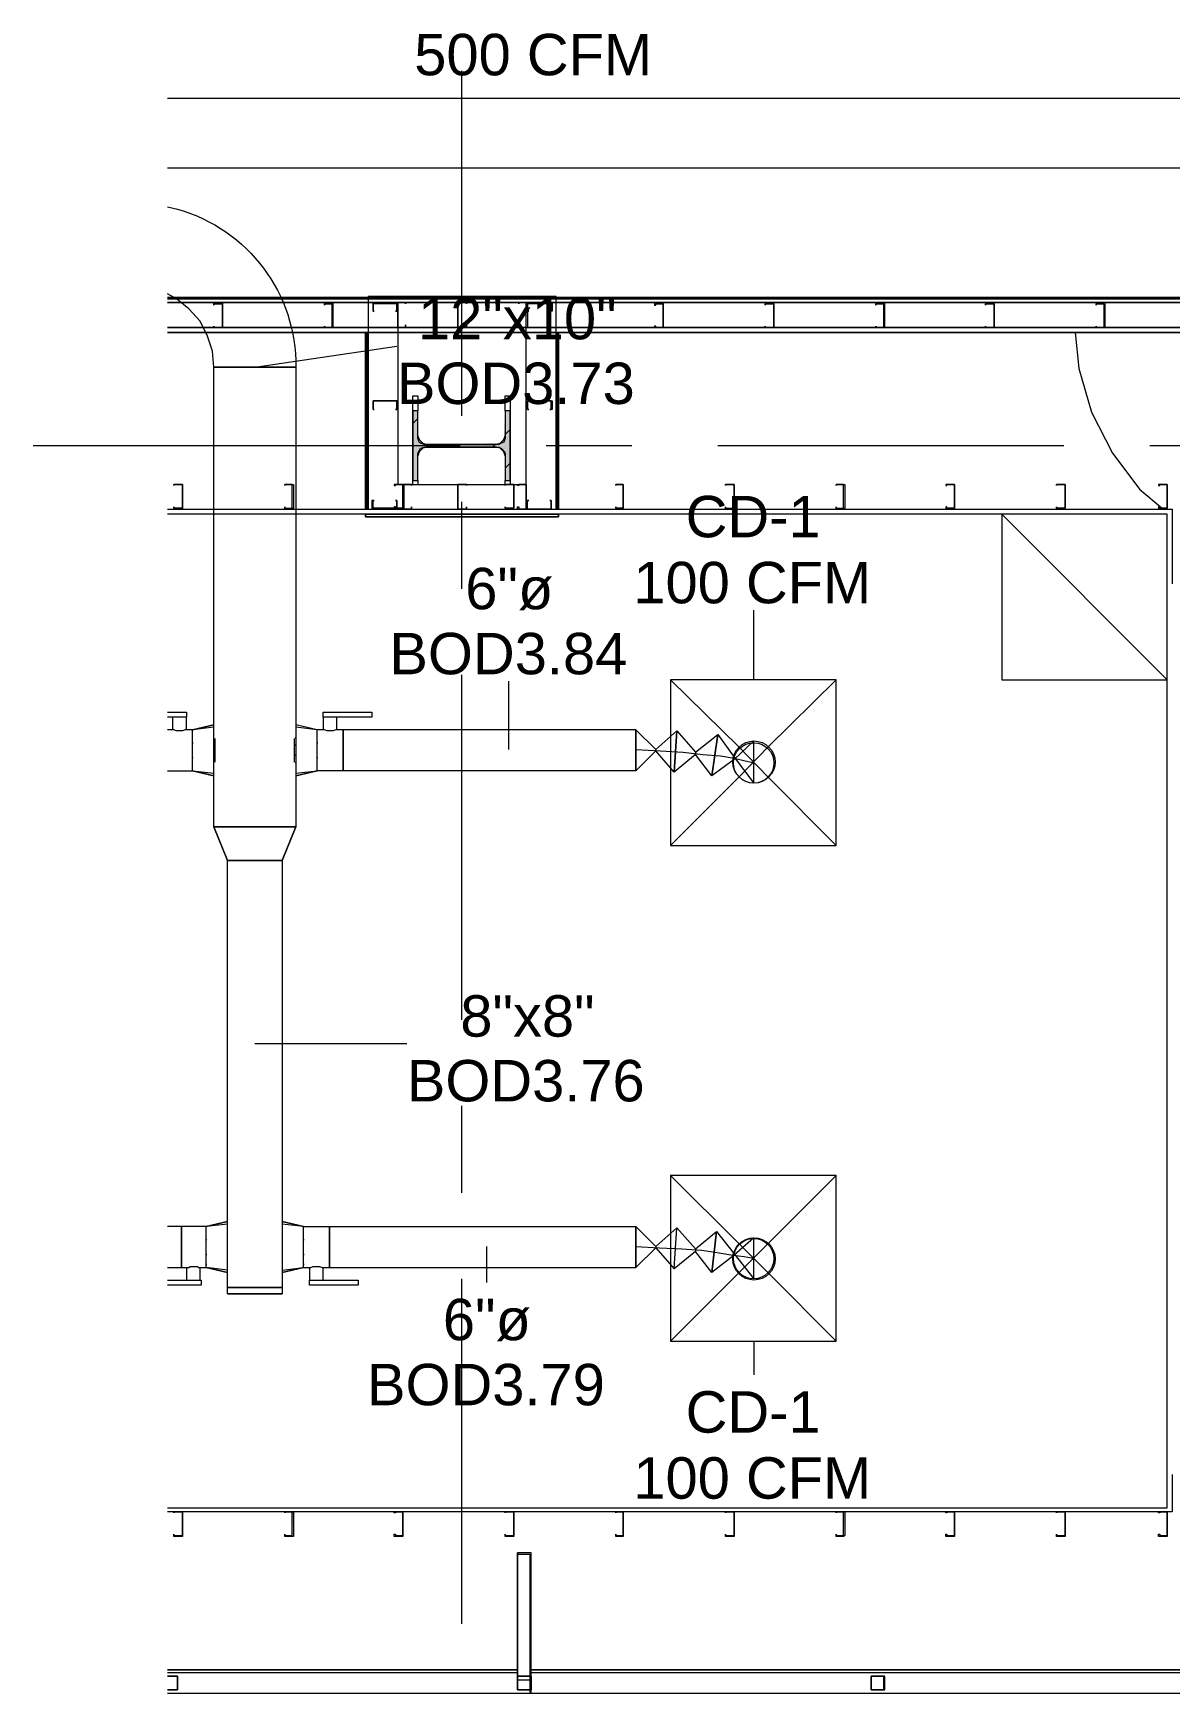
# Model space of a CAD drawing. Header units: metres. Extents: x 39 to 278, y -7 to 151.
# Drawn here: x 44.69 to 48.88, y 29.92 to 36.03 of the extents above; entities that cross this region are included whole.
import ezdxf

# ---------------------------------------------------------------- set-up
doc = ezdxf.new("R2010")
doc.units = ezdxf.units.M
doc.layers.add('HVAC - Ductos', color=5, linetype='Continuous', lineweight=50)
doc.layers.add('PDF_Geometry', color=7, linetype='Continuous', true_color=0xaaaaaa)
doc.layers.add('PDF_Solid Fills', color=7, linetype='Continuous', true_color=0xffffff)
doc.layers.add('PDF_Text', color=7, linetype='Continuous')
doc.styles.add('PDF Helvetica', font='')
doc.styles.get('PDF Helvetica').set_extended_font_data('Helvetica')

msp = doc.modelspace()

# ---------------------------------------------------------------- hatches: boundary and pattern name
at = {"layer": 'PDF_Solid Fills', "lineweight": 0, "transparency": 33554559}
msp.add_hatch(color=256, dxfattribs=at).paths.add_polyline_path([(46.43, 34.6446), (46.4254, 34.5346), (46.407, 34.5254), (46.132, 34.5208), (46.132, 34.5254), (46.1183, 34.53), (46.1137, 34.53), (46.1137, 34.5437), (46.1091, 34.5437), (46.1091, 34.6446), (46.0908, 34.6446), (46.0908, 34.3879), (46.1091, 34.3879), (46.1091, 34.4933), (46.1183, 34.5116), (46.4162, 34.5116), (46.43, 34.4979), (46.43, 34.3879), (46.4483, 34.3879), (46.4483, 34.6446)])
h = msp.add_hatch(color=256, dxfattribs=at)
h.paths.add_polyline_path([(45.6462, 30.5928), (45.6462, 30.5058), (45.6507, 30.592), (45.6507, 30.5928)])
h.paths.add_polyline_path([(45.6187, 30.5058), (45.6462, 30.5012), (45.6462, 30.5058)])
h = msp.add_hatch(color=256, dxfattribs=at)
h.paths.add_polyline_path([(45.6462, 30.5928), (45.6462, 30.5058), (45.6507, 30.592), (45.6507, 30.5928)])
h.paths.add_polyline_path([(45.6187, 30.5058), (45.6462, 30.5012), (45.6462, 30.5058)])
h = msp.add_hatch(color=256, dxfattribs=at)
h.paths.add_polyline_path([(47.6766, 30.5928), (47.6766, 30.5058), (47.6812, 30.5928)])
h.paths.add_polyline_path([(47.6492, 30.5058), (47.6766, 30.5012), (47.6766, 30.5058)])
h = msp.add_hatch(color=256, dxfattribs=at)
h.paths.add_polyline_path([(47.6766, 30.5928), (47.6766, 30.5058), (47.6812, 30.5928)])
h.paths.add_polyline_path([(47.6492, 30.5058), (47.6766, 30.5012), (47.6766, 30.5058)])

# ---------------------------------------------------------------- linework, layer by layer
at = {"layer": 'HVAC - Ductos', "lineweight": 0}
for points in [[(45.1878, 35.795), (51.7145, 35.795), (51.7145, 35.5383), (45.1878, 35.5383)], [(45.5087, 34.805), (46.0312, 34.8829)], [(45.66, 33.3474), (45.66, 33.352), (45.66, 33.1137), (45.3574, 33.1137), (45.3574, 33.352), (45.3574, 33.3612), (45.3574, 33.3841), (45.3574, 33.4071), (45.3574, 33.43), (45.3574, 33.4391), (45.3574, 34.805), (45.66, 34.805), (45.66, 33.4391), (45.66, 33.4437)], [(48.8683, 33.6546), (48.2587, 34.2642)], [(47.3466, 33.6546), (47.3466, 33.9112)], [(46.4437, 33.3979), (46.4437, 33.65)], [(47.2916, 33.4071), (47.0395, 33.6546)], [(47.397, 33.4071), (47.6492, 33.6546)], [(45.1878, 33.5354), (45.2566, 33.5354), (45.2566, 33.517), (45.1878, 33.517)], [(45.1878, 33.32), (45.2795, 33.32), (45.2795, 33.3246), (45.2795, 33.3291), (45.2795, 33.3428), (45.2795, 33.3566), (45.2795, 33.375), (45.2795, 33.3979), (45.2795, 33.4162), (45.2795, 33.4346), (45.2795, 33.4483), (45.2795, 33.462), (45.2795, 33.4666), (45.2795, 33.4712), (45.2566, 33.4712), (45.2566, 33.517), (45.252, 33.517), (45.2428, 33.517), (45.2382, 33.517), (45.2337, 33.517), (45.2245, 33.517), (45.2199, 33.517), (45.2153, 33.517), (45.2108, 33.517), (45.2062, 33.517), (45.2062, 33.4712), (45.1878, 33.4712)], [(46.9846, 33.3933), (46.9846, 33.3979), (46.9112, 33.4712), (46.9112, 33.32), (45.8341, 33.32), (45.8341, 33.3291), (45.8341, 33.3428), (45.8341, 33.3566), (45.8341, 33.375), (45.8341, 33.3979), (45.8341, 33.4162), (45.8341, 33.4346), (45.8341, 33.4483), (45.8341, 33.462), (45.8341, 33.4712), (45.8112, 33.4712), (45.8112, 33.517), (45.8066, 33.517), (45.7974, 33.517), (45.7928, 33.517), (45.7882, 33.517), (45.7791, 33.517), (45.7745, 33.517), (45.7699, 33.517), (45.7653, 33.517), (45.7608, 33.517), (45.7608, 33.4712), (45.7378, 33.4712), (45.66, 33.4804)], [(45.2566, 33.4712), (45.252, 33.4712), (45.2428, 33.4666), (45.2382, 33.4666), (45.2291, 33.4666), (45.2199, 33.4666), (45.2108, 33.4712), (45.2062, 33.4712)], [(45.3574, 33.4896), (45.2795, 33.4712), (45.3574, 33.4896)], [(45.3574, 33.4804), (45.2795, 33.4712)], [(46.9846, 33.3979), (47.0624, 33.4666), (47.0533, 33.3154), (46.9846, 33.3933), (46.9112, 33.32), (46.9112, 33.4712), (45.8341, 33.4712), (45.8341, 33.462), (45.8341, 33.4483), (45.8341, 33.4346), (45.8341, 33.4162), (45.8341, 33.3979), (45.8341, 33.375), (45.8341, 33.3566), (45.8341, 33.3428), (45.8341, 33.3291), (45.8341, 33.32), (45.7378, 33.32), (45.7378, 33.3246), (45.7378, 33.3291), (45.7378, 33.3428), (45.7378, 33.3566), (45.7378, 33.375), (45.7378, 33.3979), (45.7378, 33.4162), (45.7378, 33.4346), (45.7378, 33.4483), (45.7378, 33.462), (45.7378, 33.4666), (45.7378, 33.4712), (45.66, 33.4896)], [(45.7378, 33.4712), (45.66, 33.4896), (45.66, 33.4804), (45.66, 33.4666), (45.66, 33.4483), (45.66, 33.43), (45.66, 33.4071), (45.66, 33.3841), (45.66, 33.3612), (45.66, 33.3428), (45.66, 33.3246), (45.66, 33.3108), (45.66, 33.3017)], [(45.66, 33.4896), (45.66, 33.4896)], [(45.66, 33.4896), (45.66, 33.4896)], [(45.66, 33.4896), (45.66, 33.4896)], [(45.8112, 33.4712), (45.8066, 33.4712), (45.7974, 33.4666), (45.7928, 33.4666), (45.7837, 33.4666), (45.7745, 33.4666), (45.7653, 33.4712), (45.7608, 33.4712)], [(46.9112, 33.4712), (46.9112, 33.4712)], [(47.1312, 33.3887), (47.2137, 33.4529), (47.1908, 33.3017), (47.1312, 33.3796), (47.0533, 33.3154), (47.0624, 33.4666), (47.1312, 33.3887), (47.1312, 33.3796)], [(47.2733, 33.3704), (47.3466, 33.2741), (47.3466, 33.43), (47.2733, 33.3612), (47.1908, 33.3017), (47.2137, 33.4529), (47.2733, 33.3704), (47.2733, 33.3612)], [(45.3574, 33.4162), (45.3574, 33.4116)], [(45.362, 33.4391), (45.362, 33.43), (45.362, 33.4071), (45.362, 33.3841), (45.362, 33.3612), (45.362, 33.352)], [(45.6554, 33.352), (45.6554, 33.3612), (45.6554, 33.3841), (45.6554, 33.4071), (45.6554, 33.43), (45.6554, 33.4391)], [(45.66, 33.4116), (45.66, 33.4162)], [(46.9112, 33.3979), (47.0029, 33.3933), (47.0854, 33.3887), (47.1587, 33.3796), (47.2229, 33.375), (47.2733, 33.3658), (47.3145, 33.3566), (47.3374, 33.352), (47.3466, 33.352)], [(47.397, 33.2971), (47.2916, 33.4071)], [(47.2916, 33.2971), (47.397, 33.4071)], [(45.3574, 33.3796), (45.3574, 33.375)], [(45.66, 33.375), (45.66, 33.3796)], [(45.2795, 33.3246), (45.2795, 33.3246)], [(45.2795, 33.3246), (45.2795, 33.3246)], [(45.2795, 33.32), (45.3574, 33.3108)], [(45.66, 33.3017), (45.7378, 33.32), (45.66, 33.3017)], [(45.66, 33.3108), (45.7378, 33.32)], [(45.66, 33.3017), (45.66, 33.3017)], [(45.66, 33.3017), (45.66, 33.3017)], [(45.7378, 33.3246), (45.7378, 33.3246)], [(45.7378, 33.3246), (45.7378, 33.3246)], [(47.0395, 33.045), (47.2916, 33.2971)], [(47.6492, 33.045), (47.397, 33.2971)], [(45.6095, 32.99), (45.66, 33.1137), (45.6095, 32.99)], [(45.6095, 32.99), (45.4078, 32.99)], [(45.5087, 32.3162), (46.0678, 32.3162)], [(47.2916, 31.5783), (47.0395, 31.8304)], [(47.397, 31.5783), (47.6492, 31.8304)], [(45.1878, 31.4912), (45.2382, 31.4912), (45.2382, 31.5004), (45.2382, 31.5141), (45.2382, 31.5279), (45.2382, 31.5462), (45.2382, 31.5691), (45.2382, 31.5874), (45.2382, 31.6058), (45.2382, 31.6195), (45.2382, 31.6333), (45.2382, 31.6425), (45.1878, 31.6425)], [(45.4078, 31.4821), (45.33, 31.4912), (45.4078, 31.4729), (45.33, 31.4912), (45.33, 31.4958), (45.33, 31.5004), (45.33, 31.5141), (45.33, 31.5279), (45.33, 31.5462), (45.33, 31.5691), (45.33, 31.5874), (45.33, 31.6058), (45.33, 31.6195), (45.33, 31.6333), (45.33, 31.6379), (45.33, 31.6425), (45.2382, 31.6425), (45.2382, 31.6333), (45.2382, 31.6195), (45.2382, 31.6058), (45.2382, 31.5874), (45.2382, 31.5691), (45.2382, 31.5462), (45.2382, 31.5279), (45.2382, 31.5141), (45.2382, 31.5004), (45.2382, 31.4912), (45.2566, 31.4912), (45.2566, 31.4454), (45.2612, 31.4454), (45.2658, 31.4454), (45.2704, 31.4454), (45.275, 31.4454), (45.2841, 31.4454), (45.2887, 31.4454), (45.2978, 31.4454), (45.3024, 31.4454), (45.307, 31.4454), (45.307, 31.4912), (45.33, 31.4912)], [(45.4078, 31.6608), (45.33, 31.6425), (45.4078, 31.6608)], [(45.4078, 31.6517), (45.33, 31.6425)], [(45.6095, 31.6608), (45.6874, 31.6425), (45.6095, 31.6608), (45.6095, 31.6562), (45.6095, 31.6517), (45.6095, 31.6425)], [(45.6095, 31.6608), (45.6095, 31.6608)], [(45.6874, 31.6425), (45.6095, 31.6517)], [(45.6095, 31.6471), (45.6095, 31.6471)], [(45.6095, 31.4821), (45.6874, 31.4912), (45.6874, 31.4958), (45.6874, 31.5004), (45.6874, 31.5141), (45.6874, 31.5279), (45.6874, 31.5462), (45.6874, 31.5691), (45.6874, 31.5874), (45.6874, 31.6058), (45.6874, 31.6195), (45.6874, 31.6333), (45.6874, 31.6379), (45.6874, 31.6425), (45.7837, 31.6425), (45.7837, 31.6333), (45.7837, 31.6195), (45.7837, 31.6058), (45.7837, 31.5874), (45.7837, 31.5691), (45.7837, 31.5462), (45.7837, 31.5279), (45.7837, 31.5141), (45.7837, 31.5004), (45.7837, 31.4912), (46.9112, 31.4912), (46.9112, 31.6425), (46.9846, 31.5691), (46.9846, 31.5645)], [(45.6095, 31.6379), (45.6095, 31.6195), (45.6095, 31.6149), (45.6095, 31.6104), (45.6095, 31.6012), (45.6095, 31.5874), (45.6095, 31.5829), (45.6095, 31.5783), (45.6095, 31.5554), (45.6095, 31.5508), (45.6095, 31.5462), (45.6095, 31.5325), (45.6095, 31.5233), (45.6095, 31.5187)], [(45.6874, 31.4912), (45.7104, 31.4912), (45.7104, 31.4454), (45.715, 31.4454), (45.7195, 31.4454), (45.7241, 31.4454), (45.7287, 31.4454), (45.7332, 31.4454), (45.7424, 31.4454), (45.747, 31.4454), (45.7516, 31.4454), (45.7562, 31.4454), (45.7608, 31.4454), (45.7608, 31.4912), (45.7837, 31.4912), (45.7837, 31.5004), (45.7837, 31.5141), (45.7837, 31.5279), (45.7837, 31.5462), (45.7837, 31.5691), (45.7837, 31.5874), (45.7837, 31.6058), (45.7837, 31.6195), (45.7837, 31.6333), (45.7837, 31.6425), (46.9112, 31.6425), (46.9112, 31.4912), (46.9846, 31.5645), (47.0533, 31.4866), (47.0624, 31.6379), (46.9846, 31.5691)], [(46.9112, 31.6425), (46.9112, 31.6425)], [(47.1312, 31.5599), (47.2091, 31.6241), (47.1908, 31.4729), (47.1312, 31.5508), (47.0533, 31.4866), (47.0624, 31.6379), (47.1312, 31.5599), (47.1312, 31.5508)], [(47.2733, 31.5416), (47.3466, 31.4499), (47.3466, 31.6012), (47.2733, 31.537), (47.1908, 31.4729), (47.2091, 31.6241), (47.2733, 31.5416), (47.2733, 31.537)], [(46.3612, 31.5691), (46.3612, 31.4362)], [(46.9112, 31.5691), (46.9983, 31.5645), (47.0808, 31.5599), (47.1541, 31.5554), (47.2183, 31.5462), (47.2687, 31.537), (47.31, 31.5325), (47.3374, 31.5279), (47.3466, 31.5233)], [(47.397, 31.4729), (47.2916, 31.5783)], [(47.2916, 31.4729), (47.397, 31.5783)], [(45.2566, 31.4912), (45.2612, 31.4912), (45.2658, 31.4912), (45.2704, 31.4958), (45.2795, 31.4958), (45.2887, 31.4958), (45.2978, 31.4958), (45.3024, 31.4912), (45.307, 31.4912)], [(45.33, 31.4958), (45.33, 31.4958)], [(45.33, 31.4958), (45.33, 31.4958)], [(45.6095, 31.5141), (45.6095, 31.4958)], [(45.6874, 31.4958), (45.6874, 31.4958)], [(45.6874, 31.4958), (45.6874, 31.4958)], [(45.7104, 31.4912), (45.715, 31.4912), (45.7241, 31.4958), (45.7332, 31.4958), (45.7378, 31.4958), (45.747, 31.4958), (45.7562, 31.4912), (45.7608, 31.4912)], [(45.1878, 31.4454), (45.3116, 31.4454), (45.3116, 31.427), (45.1878, 31.427)], [(45.6095, 31.4912), (45.6095, 31.4821), (45.6095, 31.4775), (45.6095, 31.4729)], [(45.6095, 31.4729), (45.6874, 31.4912), (45.6095, 31.4729)], [(45.6095, 31.4729), (45.6095, 31.4729)], [(47.0395, 31.2208), (47.2916, 31.4729)], [(47.6492, 31.2208), (47.397, 31.4729)], [(45.4078, 31.3949), (45.4078, 31.4178), (45.6095, 31.4178), (45.6095, 31.3949)], [(45.6095, 31.3949), (45.4078, 31.3949), (45.6095, 31.3949)], [(47.3466, 31.2208), (47.3466, 31.0971)]]:
    msp.add_lwpolyline(points, dxfattribs=at)
msp.add_lwpolyline([(45.1878, 35.3962), (45.2245, 35.387, -0.338444), (45.66, 34.805), (45.3574, 34.805), (45.3528, 34.8646), (45.3345, 34.9196), (45.307, 34.9746), (45.2658, 35.0204), (45.2199, 35.0571), (45.1878, 35.0754)], format="xyb", dxfattribs=at)
for points in [[(48.8683, 34.2642), (48.2587, 34.2642), (48.2587, 33.6546), (48.8683, 33.6546)], [(47.6492, 33.6546), (47.0395, 33.6546), (47.0395, 33.045), (47.6492, 33.045)], [(45.9395, 33.5354), (45.9395, 33.517), (45.7608, 33.517), (45.7608, 33.5354)], [(46.9112, 33.4712), (46.9112, 33.462), (46.9112, 33.4483), (46.9112, 33.4346), (46.9112, 33.4162), (46.9112, 33.3979), (46.9112, 33.375), (46.9112, 33.3566), (46.9112, 33.3428), (46.9112, 33.3291), (46.9112, 33.32), (46.9112, 33.3291), (46.9112, 33.3428), (46.9112, 33.3566), (46.9112, 33.375), (46.9112, 33.3979), (46.9112, 33.4162), (46.9112, 33.4346), (46.9112, 33.4483), (46.9112, 33.462)], [(46.9112, 33.32), (46.9112, 33.3246), (46.9112, 33.3428), (46.9112, 33.3658), (46.9112, 33.3979), (46.9112, 33.4254), (46.9112, 33.4483), (46.9112, 33.4666), (46.9112, 33.4712), (46.9112, 33.4666), (46.9112, 33.4483), (46.9112, 33.4254), (46.9112, 33.3979), (46.9112, 33.3658), (46.9112, 33.3428), (46.9112, 33.3246)], [(46.9112, 33.4712), (46.9112, 33.4666), (46.9112, 33.4483), (46.9112, 33.4254), (46.9112, 33.3979), (46.9112, 33.3658), (46.9112, 33.3428), (46.9112, 33.3246), (46.9112, 33.32), (46.9112, 33.3246), (46.9112, 33.3428), (46.9112, 33.3658), (46.9112, 33.3979), (46.9112, 33.4254), (46.9112, 33.4483), (46.9112, 33.4666)], [(45.2795, 33.4254), (45.2795, 33.4208)], [(45.7378, 33.4208), (45.7378, 33.4254)], [(45.2795, 33.3704), (45.2795, 33.3658)], [(45.7378, 33.3658), (45.7378, 33.3704)], [(45.2795, 33.32), (45.3574, 33.3017)], [(45.66, 33.1137), (45.3574, 33.1137), (45.4078, 32.99), (45.3574, 33.1137)], [(45.6095, 32.99), (45.6095, 31.4178), (45.4078, 31.4178), (45.4078, 32.99)], [(47.6492, 31.8304), (47.0395, 31.8304), (47.0395, 31.2208), (47.6492, 31.2208)], [(46.9112, 31.6425), (46.9112, 31.6333), (46.9112, 31.6195), (46.9112, 31.6058), (46.9112, 31.5874), (46.9112, 31.5691), (46.9112, 31.5462), (46.9112, 31.5279), (46.9112, 31.5141), (46.9112, 31.5004), (46.9112, 31.4912), (46.9112, 31.5004), (46.9112, 31.5141), (46.9112, 31.5279), (46.9112, 31.5462), (46.9112, 31.5691), (46.9112, 31.5874), (46.9112, 31.6058), (46.9112, 31.6195), (46.9112, 31.6333)], [(46.9112, 31.4912), (46.9112, 31.4958), (46.9112, 31.5141), (46.9112, 31.537), (46.9112, 31.5691), (46.9112, 31.5966), (46.9112, 31.6195), (46.9112, 31.6379), (46.9112, 31.6425), (46.9112, 31.6379), (46.9112, 31.6195), (46.9112, 31.5966), (46.9112, 31.5691), (46.9112, 31.537), (46.9112, 31.5141), (46.9112, 31.4958)], [(46.9112, 31.6425), (46.9112, 31.6379), (46.9112, 31.6195), (46.9112, 31.5966), (46.9112, 31.5691), (46.9112, 31.537), (46.9112, 31.5141), (46.9112, 31.4958), (46.9112, 31.4912), (46.9112, 31.4958), (46.9112, 31.5141), (46.9112, 31.537), (46.9112, 31.5691), (46.9112, 31.5966), (46.9112, 31.6195), (46.9112, 31.6379)], [(45.33, 31.5966), (45.33, 31.592)], [(45.6874, 31.592), (45.6874, 31.5966)], [(45.33, 31.5416), (45.33, 31.537)], [(45.33, 31.5049), (45.33, 31.5004)], [(45.6874, 31.537), (45.6874, 31.5416)], [(45.6874, 31.5004), (45.6874, 31.5049)], [(45.8891, 31.4454), (45.8891, 31.427), (45.7104, 31.427), (45.7104, 31.4454)]]:
    msp.add_lwpolyline(points, close=True, dxfattribs=at)
for centre, radius in [((47.3465, 33.3521), 0.0778), ((47.3454, 33.3487), 0.0746), ((47.3465, 31.5233), 0.0778), ((47.3454, 31.5244), 0.0745)]:
    msp.add_circle(centre, radius, dxfattribs=at)
at = {"layer": 'PDF_Geometry', "lineweight": 0}
for points in [[(46.2696, 35.8958), (46.2696, 34.6262)], [(49.4458, 24.9828), (49.4458, 35.0204), (49.4458, 35.0433), (50.115, 35.0433), (50.115, 35.0571), (49.4458, 35.0571), (49.4458, 35.0433), (49.4458, 35.0571), (45.1878, 35.0571), (49.4458, 35.0571), (50.115, 35.0571), (50.115, 35.0616), (49.4458, 35.0616), (50.115, 35.0616), (50.115, 35.0433), (50.115, 35.0616), (49.4458, 35.0616), (50.115, 35.0616), (50.115, 35.0433), (49.4458, 35.0433), (49.4458, 35.0204), (49.4596, 35.0204), (49.5512, 35.0204)], [(46.6178, 34.9333), (46.6178, 34.2825), (46.6178, 34.9333), (46.6178, 34.2825), (46.6178, 34.3742), (46.6178, 34.9517), (46.6178, 35.0616), (46.6178, 35.0662), (45.9258, 35.0662), (45.9258, 35.0616), (46.6178, 35.0616), (45.9258, 35.0616), (45.9258, 34.9517), (45.9258, 34.2825), (45.9258, 34.9333), (45.9258, 34.2825), (45.9258, 34.9333)], [(45.3574, 35.0342), (45.3574, 35.0342)], [(45.3895, 35.0388), (45.3895, 35.0388)], [(45.9441, 35.0388), (45.9441, 35.0388)], [(45.9487, 35.0112), (45.9487, 35.0112)], [(46.0266, 35.0112), (46.0266, 35.0112)], [(46.0312, 35.0388), (46.0312, 35.0388)], [(46.4804, 35.0388), (46.4804, 35.0388)], [(46.5124, 35.0388), (46.5124, 35.0388)], [(46.517, 35.0112), (46.517, 35.0112)], [(46.5949, 35.0112), (46.5949, 35.0112)], [(46.5995, 35.0388), (46.5995, 35.0388)], [(45.3574, 34.9562), (45.3574, 34.9562)], [(45.9212, 34.9333), (45.9212, 34.2825)], [(46.0862, 34.3742), (46.5078, 34.3742), (46.5078, 34.9517), (46.0358, 34.9517), (46.0358, 34.3742), (46.0587, 34.3742)], [(46.4804, 34.9608), (46.4804, 34.9608)], [(46.5078, 34.9517), (46.5078, 34.9517)], [(46.6224, 34.2825), (46.6224, 34.9333)], [(48.5291, 34.9333), (48.5429, 34.8004), (48.5887, 34.64), (48.6666, 34.4887), (48.7675, 34.3558), (48.85, 34.287)], [(45.9441, 34.6812), (45.9441, 34.6812)], [(45.9441, 34.6812), (45.9441, 34.6812)], [(46.0312, 34.6812), (46.0312, 34.6812)], [(46.0908, 34.3742), (46.0908, 34.6996), (46.1091, 34.6996), (46.1091, 34.6446)], [(46.43, 34.6446), (46.43, 34.6996), (46.4483, 34.6996), (46.4483, 34.3742)], [(46.5124, 34.6812), (46.5124, 34.6812)], [(46.5124, 34.6812), (46.5124, 34.6812)], [(46.5995, 34.6812), (46.5995, 34.6812)], [(45.9487, 34.6492), (45.9487, 34.6492)], [(46.0266, 34.6492), (46.0266, 34.6492)], [(46.0908, 34.5987), (46.1091, 34.617)], [(46.517, 34.6492), (46.517, 34.6492)], [(46.5949, 34.6492), (46.5949, 34.6492)], [(46.1091, 34.5529), (46.1137, 34.5392), (46.1274, 34.5254), (46.1412, 34.5208), (46.3978, 34.5208), (46.4116, 34.5254), (46.4254, 34.5392), (46.43, 34.5529)], [(46.43, 34.5575), (46.4483, 34.5758)], [(45.165, 34.5162), (44.6928, 34.5162)], [(46.265, 34.5162), (45.165, 34.5162)], [(46.43, 34.4796), (46.4254, 34.4933), (46.4116, 34.5071), (46.3978, 34.5116), (46.1412, 34.5116), (46.1274, 34.5071), (46.1137, 34.4933), (46.1091, 34.4796)], [(46.3841, 34.5116), (46.3933, 34.5208)], [(46.8974, 34.5162), (46.5812, 34.5162)], [(48.4879, 34.5162), (47.2137, 34.5162)], [(49.1204, 34.5162), (48.8041, 34.5162)], [(46.43, 34.4337), (46.4483, 34.452)], [(45.6187, 34.3696), (45.6187, 34.3696)], [(45.6187, 34.3696), (45.6187, 34.3696)], [(45.6462, 34.3742), (45.6462, 34.3742)], [(45.6462, 34.3742), (45.6462, 34.3742)], [(46.1091, 34.3879), (46.1091, 34.3742)], [(46.43, 34.3742), (46.43, 34.3879)], [(46.5078, 34.3742), (46.5078, 34.3742)], [(46.5078, 34.3742), (46.5078, 34.3742)], [(47.2412, 34.3696), (47.2412, 34.3696)], [(47.2733, 34.3742), (47.2733, 34.3742)], [(47.2733, 34.3742), (47.2733, 34.3742)], [(47.6492, 34.3696), (47.6492, 34.3696)], [(47.6766, 34.3742), (47.6766, 34.3742)], [(46.2696, 34.31), (46.2696, 33.9892)], [(45.1878, 34.2825), (48.8866, 34.2825), (48.8866, 34.2642), (48.8866, 34.0075)], [(45.1878, 30.6066), (48.8683, 30.6066), (48.8683, 34.2642), (45.1878, 34.2642)], [(45.6187, 34.2916), (45.6187, 34.2916)], [(45.6187, 34.2916), (45.6187, 34.2916)], [(45.6462, 34.287), (45.6462, 34.287)], [(45.6462, 34.287), (45.6462, 34.287)], [(45.9212, 34.2642), (46.6224, 34.2642)], [(47.2412, 34.2916), (47.2412, 34.2916)], [(47.2733, 34.287), (47.2733, 34.287)], [(47.6492, 34.2916), (47.6492, 34.2916)], [(47.6766, 34.287), (47.6766, 34.287)], [(48.85, 34.2825), (48.8546, 34.2825)], [(46.2696, 33.6729), (46.2696, 32.4033)], [(46.2696, 32.087), (46.2696, 31.7662)], [(46.2696, 31.4499), (46.2696, 30.1803)], [(48.8866, 30.7303), (48.8866, 30.6066), (48.8866, 30.5928), (45.1878, 30.5928)], [(45.2108, 30.5883), (45.2108, 30.5883)], [(45.2108, 30.5883), (45.2108, 30.5883)], [(45.2428, 30.5928), (45.2428, 30.5928)], [(45.2428, 30.5928), (45.2428, 30.5928)], [(45.2428, 30.5928), (45.2428, 30.5928)], [(45.2428, 30.5928), (45.2428, 30.5928)], [(45.6187, 30.5883), (45.6187, 30.5883)], [(45.6187, 30.5883), (45.6187, 30.5883)], [(45.6462, 30.5928), (45.6462, 30.5928)], [(45.6462, 30.5928), (45.6462, 30.5928)], [(46.0541, 30.5928), (46.0541, 30.5928)], [(46.0541, 30.5928), (46.0541, 30.5928)], [(46.0541, 30.5928), (46.0541, 30.5928)], [(46.0541, 30.5928), (46.0541, 30.5928)], [(46.43, 30.5883), (46.43, 30.5883)], [(46.43, 30.5883), (46.43, 30.5883)], [(46.8378, 30.5883), (46.8378, 30.5883)], [(46.8378, 30.5883), (46.8378, 30.5883)], [(46.8653, 30.5928), (46.8653, 30.5928)], [(46.8653, 30.5928), (46.8653, 30.5928)], [(46.8653, 30.5928), (46.8653, 30.5928)], [(46.8653, 30.5928), (46.8653, 30.5928)], [(47.2412, 30.5883), (47.2412, 30.5883)], [(47.2412, 30.5883), (47.2412, 30.5883)], [(47.2733, 30.5928), (47.2733, 30.5928)], [(47.2733, 30.5928), (47.2733, 30.5928)], [(47.2733, 30.5928), (47.2733, 30.5928)], [(47.2733, 30.5928), (47.2733, 30.5928)], [(47.6492, 30.5883), (47.6492, 30.5883)], [(47.6492, 30.5883), (47.6492, 30.5883)], [(47.6766, 30.5928), (47.6766, 30.5928)], [(47.6766, 30.5928), (47.6766, 30.5928)], [(48.0846, 30.5928), (48.0846, 30.5928)], [(48.0846, 30.5928), (48.0846, 30.5928)], [(48.0846, 30.5928), (48.0846, 30.5928)], [(48.0846, 30.5928), (48.0846, 30.5928)], [(48.4604, 30.5883), (48.4604, 30.5883)], [(48.4604, 30.5883), (48.4604, 30.5883)], [(48.8683, 30.5928), (48.8683, 30.5928)], [(48.8683, 30.5928), (48.8683, 30.5928)], [(48.8683, 30.5928), (48.8683, 30.5928)], [(48.8683, 30.5928), (48.8683, 30.5928)], [(45.2108, 30.5103), (45.2108, 30.5103)], [(45.2108, 30.5103), (45.2108, 30.5103)], [(45.2428, 30.5058), (45.2428, 30.5058)], [(45.2428, 30.5058), (45.2428, 30.5058)], [(45.6187, 30.5103), (45.6187, 30.5103)], [(45.6187, 30.5103), (45.6187, 30.5103)], [(45.6462, 30.5058), (45.6462, 30.5058)], [(45.6462, 30.5058), (45.6462, 30.5058)], [(46.0541, 30.5058), (46.0541, 30.5058)], [(46.0541, 30.5058), (46.0541, 30.5058)], [(46.43, 30.5103), (46.43, 30.5103)], [(46.43, 30.5103), (46.43, 30.5103)], [(46.8378, 30.5103), (46.8378, 30.5103)], [(46.8378, 30.5103), (46.8378, 30.5103)], [(46.8653, 30.5058), (46.8653, 30.5058)], [(46.8653, 30.5058), (46.8653, 30.5058)], [(47.2412, 30.5103), (47.2412, 30.5103)], [(47.2412, 30.5103), (47.2412, 30.5103)], [(47.2733, 30.5058), (47.2733, 30.5058)], [(47.2733, 30.5058), (47.2733, 30.5058)], [(47.6492, 30.5103), (47.6492, 30.5103)], [(47.6492, 30.5103), (47.6492, 30.5103)], [(47.6766, 30.5058), (47.6766, 30.5058)], [(47.6766, 30.5058), (47.6766, 30.5058)], [(48.0846, 30.5058), (48.0846, 30.5058)], [(48.0846, 30.5058), (48.0846, 30.5058)], [(48.4604, 30.5103), (48.4604, 30.5103)], [(48.4604, 30.5103), (48.4604, 30.5103)], [(48.8683, 30.5058), (48.8683, 30.5058)], [(48.8683, 30.5058), (48.8683, 30.5058)], [(46.4758, 29.9741), (46.4758, 30.4416), (46.4758, 29.9741), (46.4804, 29.9741), (46.5216, 29.9741), (46.5216, 29.9695)], [(46.5216, 30.3958), (46.5216, 29.9879), (46.5216, 29.9374), (46.5216, 29.9329), (46.5216, 29.9283), (46.5262, 29.9283), (46.5262, 30.3958)], [(45.1878, 30.0016), (46.4758, 30.0016)], [(46.5262, 30.0016), (49.0745, 30.0016)], [(49.4321, 29.9237), (45.1878, 29.9237)]]:
    msp.add_lwpolyline(points, dxfattribs=at)
for points in [[(49.4458, 35.0616), (45.1878, 35.0616)], [(49.4458, 35.0433), (45.1878, 35.0433)], [(45.3574, 34.9517), (45.3895, 34.9517), (45.3895, 34.9562), (45.3895, 35.0388), (45.3895, 35.0433), (45.3574, 35.0433), (45.3574, 35.0342), (45.3574, 35.0388), (45.3895, 35.0388), (45.3895, 34.9562), (45.3895, 34.9517), (45.3574, 34.9517), (45.3574, 34.9562)], [(45.3895, 34.9517), (45.3895, 34.9562), (45.3895, 35.0388), (45.3574, 35.0388), (45.3574, 35.0342), (45.3574, 35.0433), (45.3895, 35.0433), (45.3895, 35.0388), (45.3895, 34.9562), (45.3895, 34.9517), (45.3574, 34.9517)], [(45.7653, 34.9517), (45.7928, 34.9517), (45.7974, 34.9562), (45.7974, 35.0388), (45.7928, 35.0433), (45.7653, 35.0433), (45.7653, 35.0342), (45.7653, 35.0388), (45.7928, 35.0388), (45.7928, 34.9562), (45.7928, 34.9517), (45.7653, 34.9517), (45.7653, 34.9562)], [(45.7653, 34.9517), (45.7928, 34.9517), (45.7974, 34.9562), (45.7974, 35.0388), (45.7928, 35.0433), (45.7653, 35.0433), (45.7653, 35.0342), (45.7653, 35.0388), (45.7928, 35.0388), (45.7928, 34.9562), (45.7928, 34.9517), (45.7653, 34.9517), (45.7653, 34.9562)], [(45.9441, 35.0388), (45.9441, 35.0433), (46.0312, 35.0433), (46.0358, 35.0388), (46.0358, 35.0112), (46.0266, 35.0112), (46.0312, 35.0112), (46.0312, 35.0388), (45.9441, 35.0388), (45.9441, 35.0112)], [(46.0633, 35.0433), (46.0358, 35.0433), (46.0358, 35.0388), (46.0358, 34.9517), (46.0633, 34.9517), (46.0633, 34.9608), (46.0633, 34.9517), (46.0358, 34.9517), (46.0358, 35.0388), (46.0358, 35.0433), (46.0633, 35.0433), (46.0633, 35.0388)], [(46.2878, 35.0433), (46.2558, 35.0433), (46.2558, 35.0388), (46.2558, 34.9517), (46.2878, 34.9517), (46.2878, 34.9608), (46.2878, 34.9517), (46.2558, 34.9517), (46.2558, 35.0388), (46.2558, 35.0433), (46.2878, 35.0433), (46.2878, 35.0388)], [(46.2878, 35.0433), (46.2558, 35.0433), (46.2558, 35.0388), (46.2558, 34.9517), (46.2878, 34.9517), (46.2878, 34.9608), (46.2878, 34.9517), (46.2558, 34.9517), (46.2558, 35.0388), (46.2558, 35.0433), (46.2878, 35.0433), (46.2878, 35.0388)], [(46.4804, 35.0388), (46.4804, 35.0433)], [(46.5078, 35.0433), (46.5124, 35.0388), (46.5124, 34.9517), (46.5078, 34.9517), (46.4804, 34.9517), (46.4804, 34.9608), (46.4804, 34.9517), (46.5078, 34.9517), (46.5078, 35.0388), (46.5078, 35.0433), (46.4804, 35.0433)], [(46.5124, 35.0388), (46.5124, 35.0433), (46.5995, 35.0433), (46.6041, 35.0388), (46.6041, 35.0112), (46.5949, 35.0112), (46.5995, 35.0112), (46.5995, 35.0388), (46.5124, 35.0388), (46.5124, 35.0112)], [(46.98, 34.9517), (47.012, 34.9517), (47.012, 34.9562), (47.012, 35.0388), (47.012, 35.0433), (46.98, 35.0433), (46.98, 35.0342), (46.9846, 35.0342), (46.9846, 35.0388), (47.012, 35.0388), (47.012, 34.9562), (47.012, 34.9517), (46.9846, 34.9517), (46.9846, 34.9562), (46.98, 34.9562)], [(46.98, 34.9517), (47.012, 34.9517), (47.012, 34.9562), (47.012, 35.0388), (47.012, 35.0433), (46.98, 35.0433), (46.98, 35.0342), (46.9846, 35.0342), (46.9846, 35.0388), (47.012, 35.0388), (47.012, 34.9562), (47.012, 34.9517), (46.9846, 34.9517), (46.9846, 34.9562), (46.98, 34.9562)], [(47.3879, 34.9517), (47.4153, 34.9517), (47.4199, 34.9517), (47.4199, 34.9562), (47.4199, 35.0388), (47.4199, 35.0433), (47.4153, 35.0433), (47.3879, 35.0433), (47.3879, 35.0342), (47.3879, 35.0388), (47.4153, 35.0388), (47.4199, 35.0388), (47.4199, 34.9562), (47.4199, 34.9517), (47.4153, 34.9517), (47.3879, 34.9517), (47.3879, 34.9562)], [(47.3879, 34.9517), (47.4153, 34.9517), (47.4199, 34.9517), (47.4199, 34.9562), (47.4199, 35.0388), (47.4199, 35.0433), (47.4153, 35.0433), (47.3879, 35.0433), (47.3879, 35.0342), (47.3879, 35.0388), (47.4153, 35.0388), (47.4199, 35.0388), (47.4199, 34.9562), (47.4199, 34.9517), (47.4153, 34.9517), (47.3879, 34.9517), (47.3879, 34.9562)], [(47.7958, 34.9517), (47.8233, 34.9517), (47.8279, 34.9562), (47.8279, 35.0388), (47.8233, 35.0433), (47.7958, 35.0433), (47.7958, 35.0342), (47.7958, 35.0388), (47.8233, 35.0388), (47.8233, 34.9562), (47.8233, 34.9517), (47.7958, 34.9517), (47.7958, 34.9562)], [(47.7958, 34.9517), (47.8233, 34.9517), (47.8279, 34.9562), (47.8279, 35.0388), (47.8233, 35.0433), (47.7958, 35.0433), (47.7958, 35.0342), (47.7958, 35.0388), (47.8233, 35.0388), (47.8233, 34.9562), (47.8233, 34.9517), (47.7958, 34.9517), (47.7958, 34.9562)], [(48.1992, 34.9517), (48.2312, 34.9517), (48.2312, 34.9562), (48.2312, 35.0388), (48.2312, 35.0433), (48.1992, 35.0433), (48.1992, 35.0342), (48.1992, 35.0388), (48.2312, 35.0388), (48.2312, 34.9562), (48.2312, 34.9517), (48.1992, 34.9517), (48.1992, 34.9562)], [(48.1992, 34.9517), (48.2312, 34.9517), (48.2312, 34.9562), (48.2312, 35.0388), (48.2312, 35.0433), (48.1992, 35.0433), (48.1992, 35.0342), (48.1992, 35.0388), (48.2312, 35.0388), (48.2312, 34.9562), (48.2312, 34.9517), (48.1992, 34.9517), (48.1992, 34.9562)], [(48.607, 34.9517), (48.6346, 34.9517), (48.6391, 34.9517), (48.6391, 34.9562), (48.6391, 35.0388), (48.6391, 35.0433), (48.6346, 35.0433), (48.607, 35.0433), (48.607, 35.0342), (48.607, 35.0388), (48.6346, 35.0388), (48.6346, 34.9562), (48.6346, 34.9517), (48.607, 34.9517), (48.607, 34.9562)], [(48.607, 34.9517), (48.6346, 34.9517), (48.6391, 34.9517), (48.6391, 34.9562), (48.6391, 35.0388), (48.6391, 35.0433), (48.6346, 35.0433), (48.607, 35.0433), (48.607, 35.0342), (48.607, 35.0388), (48.6346, 35.0388), (48.6346, 34.9562), (48.6346, 34.9517), (48.607, 34.9517), (48.607, 34.9562)], [(45.9487, 35.0112), (45.9441, 35.0112)], [(46.517, 35.0112), (46.5124, 35.0112)], [(45.1878, 34.9517), (49.4321, 34.9517)], [(45.1878, 34.9333), (49.4321, 34.9333)], [(49.4321, 34.9333), (45.1878, 34.9333)], [(45.3574, 34.9562), (45.3574, 34.9517)], [(45.9166, 34.9333), (45.9166, 34.2825)], [(46.627, 34.2825), (46.627, 34.9333)], [(45.9441, 34.6812), (46.0312, 34.6812), (46.0358, 34.6812), (46.0358, 34.6492), (46.0266, 34.6492), (46.0312, 34.6492), (46.0312, 34.6812), (45.9441, 34.6812), (45.9441, 34.6492)], [(46.5124, 34.6812), (46.5995, 34.6812), (46.6041, 34.6812), (46.6041, 34.6492), (46.5949, 34.6492), (46.5995, 34.6492), (46.5995, 34.6812), (46.5124, 34.6812), (46.5124, 34.6492)], [(45.9487, 34.6492), (45.9441, 34.6492)], [(46.43, 34.3879), (46.4483, 34.3879), (46.4483, 34.6446), (46.43, 34.6446), (46.43, 34.5437), (46.4254, 34.53), (46.4162, 34.5254), (46.407, 34.5208), (46.132, 34.5208), (46.1183, 34.5254), (46.1137, 34.53), (46.1091, 34.5437), (46.1091, 34.6446), (46.0908, 34.6446), (46.0908, 34.3879), (46.1091, 34.3879), (46.1091, 34.4887), (46.1137, 34.4979), (46.1183, 34.5071), (46.132, 34.5116), (46.407, 34.5116), (46.4162, 34.5071), (46.4254, 34.4979), (46.43, 34.4887)], [(46.517, 34.6492), (46.5124, 34.6492)], [(45.2108, 34.2825), (45.2428, 34.2825), (45.2428, 34.287), (45.2428, 34.3742), (45.2108, 34.3742), (45.2108, 34.3696), (45.2108, 34.3742), (45.2428, 34.3742), (45.2428, 34.287), (45.2108, 34.287), (45.2108, 34.2916)], [(45.2108, 34.2825), (45.2428, 34.2825), (45.2428, 34.287), (45.2428, 34.3742), (45.2108, 34.3742), (45.2108, 34.3696), (45.2108, 34.3742), (45.2428, 34.3742), (45.2428, 34.287), (45.2108, 34.287), (45.2108, 34.2916)], [(45.6187, 34.2916), (45.6187, 34.287), (45.6462, 34.287), (45.6462, 34.3742), (45.6187, 34.3742), (45.6187, 34.3696), (45.6187, 34.3742), (45.6462, 34.3742), (45.6508, 34.3742), (45.6508, 34.287), (45.6462, 34.2825), (45.6187, 34.2825)], [(45.6187, 34.2916), (45.6187, 34.287), (45.6462, 34.287), (45.6462, 34.3742), (45.6187, 34.3742), (45.6187, 34.3696), (45.6187, 34.3742), (45.6462, 34.3742), (45.6508, 34.3742), (45.6508, 34.287), (45.6462, 34.2825), (45.6187, 34.2825)], [(46.022, 34.2825), (46.0541, 34.2825), (46.0541, 34.287), (46.0541, 34.3742), (46.022, 34.3742), (46.022, 34.3696), (46.0266, 34.3696), (46.0266, 34.3742), (46.0541, 34.3742), (46.0541, 34.287), (46.0266, 34.287), (46.0266, 34.2916), (46.022, 34.2916)], [(46.022, 34.2825), (46.0541, 34.2825), (46.0541, 34.287), (46.0541, 34.3742), (46.022, 34.3742), (46.022, 34.3696), (46.0266, 34.3696), (46.0266, 34.3742), (46.0541, 34.3742), (46.0541, 34.287), (46.0266, 34.287), (46.0266, 34.2916), (46.022, 34.2916)], [(46.0862, 34.3742), (46.0587, 34.3742), (46.0541, 34.3742), (46.0541, 34.287), (46.0541, 34.2825), (46.0587, 34.2825), (46.0862, 34.2825), (46.0862, 34.2916), (46.0862, 34.2825), (46.0587, 34.2825), (46.0587, 34.287), (46.0587, 34.3742), (46.0862, 34.3742), (46.0862, 34.3696)], [(46.2878, 34.3742), (46.2558, 34.3742), (46.2558, 34.287), (46.2558, 34.2825), (46.2878, 34.2825), (46.2878, 34.2916), (46.2878, 34.2825), (46.2558, 34.2825), (46.2558, 34.287), (46.2558, 34.3742), (46.2878, 34.3742), (46.2878, 34.3696)], [(46.43, 34.2825), (46.4574, 34.2825), (46.462, 34.287), (46.462, 34.3742), (46.4574, 34.3742), (46.43, 34.3742), (46.43, 34.3696), (46.43, 34.3742), (46.4574, 34.3742), (46.462, 34.3742), (46.462, 34.287), (46.4574, 34.287), (46.43, 34.287), (46.43, 34.2916)], [(46.43, 34.2825), (46.4574, 34.2825), (46.462, 34.287), (46.462, 34.3742), (46.4574, 34.3742), (46.43, 34.3742), (46.43, 34.3696), (46.43, 34.3742), (46.4574, 34.3742), (46.462, 34.3742), (46.462, 34.287), (46.4574, 34.287), (46.43, 34.287), (46.43, 34.2916)], [(46.5078, 34.3742), (46.5078, 34.287), (46.5078, 34.2825), (46.4758, 34.2825), (46.4758, 34.2916), (46.4804, 34.2916), (46.4804, 34.2825), (46.5078, 34.2825), (46.5078, 34.287), (46.5078, 34.3742), (46.4804, 34.3742), (46.4804, 34.3696), (46.4758, 34.3696), (46.4758, 34.3742)], [(46.8378, 34.2825), (46.8653, 34.2825), (46.8653, 34.287), (46.8653, 34.3742), (46.8378, 34.3742), (46.8378, 34.3696), (46.8378, 34.3742), (46.8653, 34.3742), (46.8653, 34.287), (46.8378, 34.287), (46.8378, 34.2916)], [(46.8378, 34.2825), (46.8653, 34.2825), (46.8653, 34.287), (46.8653, 34.3742), (46.8378, 34.3742), (46.8378, 34.3696), (46.8378, 34.3742), (46.8653, 34.3742), (46.8653, 34.287), (46.8378, 34.287), (46.8378, 34.2916)], [(47.2412, 34.2916), (47.2412, 34.287), (47.2733, 34.287), (47.2733, 34.3742), (47.2412, 34.3742), (47.2412, 34.3696), (47.2412, 34.3742), (47.2733, 34.3742), (47.2733, 34.287), (47.2733, 34.2825), (47.2412, 34.2825)], [(47.6492, 34.2916), (47.6492, 34.287), (47.6766, 34.287), (47.6766, 34.3742), (47.6492, 34.3742), (47.6492, 34.3696), (47.6492, 34.3742), (47.6766, 34.3742), (47.6812, 34.3742), (47.6812, 34.287), (47.6766, 34.2825), (47.6492, 34.2825)], [(48.0525, 34.2825), (48.0846, 34.2825), (48.0846, 34.287), (48.0846, 34.3742), (48.0525, 34.3742), (48.0525, 34.3696), (48.057, 34.3696), (48.057, 34.3742), (48.0846, 34.3742), (48.0846, 34.287), (48.057, 34.287), (48.057, 34.2916), (48.0525, 34.2916)], [(48.0525, 34.2825), (48.0846, 34.2825), (48.0846, 34.287), (48.0846, 34.3742), (48.0525, 34.3742), (48.0525, 34.3696), (48.057, 34.3696), (48.057, 34.3742), (48.0846, 34.3742), (48.0846, 34.287), (48.057, 34.287), (48.057, 34.2916), (48.0525, 34.2916)], [(48.4604, 34.2825), (48.4879, 34.2825), (48.4925, 34.287), (48.4925, 34.3742), (48.4879, 34.3742), (48.4604, 34.3742), (48.4604, 34.3696), (48.4604, 34.3742), (48.4879, 34.3742), (48.4925, 34.3742), (48.4925, 34.287), (48.4879, 34.287), (48.4604, 34.287), (48.4604, 34.2916)], [(48.4604, 34.2825), (48.4879, 34.2825), (48.4925, 34.287), (48.4925, 34.3742), (48.4879, 34.3742), (48.4604, 34.3742), (48.4604, 34.3696), (48.4604, 34.3742), (48.4879, 34.3742), (48.4925, 34.3742), (48.4925, 34.287), (48.4879, 34.287), (48.4604, 34.287), (48.4604, 34.2916)], [(48.8362, 34.2825), (48.8683, 34.2825), (48.8683, 34.287), (48.8683, 34.3742), (48.8362, 34.3742), (48.8362, 34.3696), (48.8408, 34.3696), (48.8408, 34.3742), (48.8683, 34.3742), (48.8683, 34.287), (48.8408, 34.287), (48.8408, 34.2916), (48.8362, 34.2916)], [(48.8362, 34.2825), (48.8683, 34.2825), (48.8683, 34.287), (48.8683, 34.3742), (48.8362, 34.3742), (48.8362, 34.3696), (48.8408, 34.3696), (48.8408, 34.3742), (48.8683, 34.3742), (48.8683, 34.287), (48.8408, 34.287), (48.8408, 34.2916), (48.8362, 34.2916)], [(45.9395, 34.3146), (45.9395, 34.287), (45.9441, 34.2825), (46.0312, 34.2825), (46.0312, 34.287), (46.0312, 34.3146), (46.0266, 34.3146), (46.0312, 34.3146), (46.0312, 34.287), (45.9441, 34.287), (45.9441, 34.3146), (45.9487, 34.3146)], [(46.5078, 34.3146), (46.5078, 34.287), (46.5078, 34.2825), (46.5124, 34.2825), (46.5995, 34.2825), (46.5995, 34.287), (46.5995, 34.3146), (46.5949, 34.3146), (46.5995, 34.3146), (46.5995, 34.287), (46.5995, 34.2825), (46.5124, 34.2825), (46.5124, 34.287), (46.5124, 34.3146), (46.517, 34.3146)], [(46.0358, 34.2642), (46.6178, 34.2642), (45.9258, 34.2642), (46.6178, 34.2642), (46.6224, 34.2642), (46.627, 34.2596), (46.627, 34.255), (45.9166, 34.255), (45.9166, 34.2642), (45.9166, 34.255), (45.9166, 34.2596), (45.9212, 34.2642), (45.9258, 34.2642)], [(46.627, 34.255), (46.627, 34.2596), (46.6224, 34.2642), (46.6178, 34.2642), (45.9258, 34.2642), (45.9212, 34.2642), (45.9166, 34.2596), (45.9166, 34.255), (46.627, 34.255), (46.627, 34.2642)], [(45.2108, 30.5883), (45.2108, 30.5928)], [(45.2428, 30.5928), (45.2428, 30.5058), (45.2428, 30.5012), (45.2108, 30.5012), (45.2108, 30.5103), (45.2108, 30.5058), (45.2428, 30.5058), (45.2428, 30.5928), (45.2108, 30.5928)], [(45.2108, 30.5883), (45.2108, 30.5928)], [(45.2428, 30.5928), (45.2428, 30.5058), (45.2428, 30.5012), (45.2108, 30.5012), (45.2108, 30.5103), (45.2108, 30.5058), (45.2428, 30.5058), (45.2428, 30.5928), (45.2108, 30.5928)], [(45.6187, 30.5883), (45.6187, 30.5928)], [(45.6462, 30.5928), (45.6508, 30.5928), (45.6508, 30.5058), (45.6508, 30.5012), (45.6462, 30.5012), (45.6187, 30.5012), (45.6187, 30.5103), (45.6187, 30.5058), (45.6462, 30.5058), (45.6462, 30.5928), (45.6187, 30.5928)], [(45.6187, 30.5883), (45.6187, 30.5928)], [(45.6462, 30.5928), (45.6508, 30.5928), (45.6508, 30.5058), (45.6508, 30.5012), (45.6462, 30.5012), (45.6187, 30.5012), (45.6187, 30.5103), (45.6187, 30.5058), (45.6462, 30.5058), (45.6462, 30.5928), (45.6187, 30.5928)], [(46.0541, 30.5928), (46.0541, 30.5058), (46.0541, 30.5012), (46.022, 30.5012), (46.022, 30.5103), (46.0266, 30.5103), (46.0266, 30.5058), (46.0541, 30.5058), (46.0541, 30.5928), (46.0266, 30.5928), (46.0266, 30.5883), (46.022, 30.5883), (46.022, 30.5928)], [(46.0541, 30.5928), (46.0541, 30.5058), (46.0541, 30.5012), (46.022, 30.5012), (46.022, 30.5103), (46.0266, 30.5103), (46.0266, 30.5058), (46.0541, 30.5058), (46.0541, 30.5928), (46.0266, 30.5928), (46.0266, 30.5883), (46.022, 30.5883), (46.022, 30.5928)], [(46.43, 30.5883), (46.43, 30.5928)], [(46.4574, 30.5928), (46.462, 30.5928), (46.462, 30.5058), (46.462, 30.5012), (46.4574, 30.5012), (46.43, 30.5012), (46.43, 30.5103), (46.43, 30.5058), (46.4574, 30.5058), (46.462, 30.5058), (46.462, 30.5928), (46.4574, 30.5928), (46.43, 30.5928)], [(46.43, 30.5883), (46.43, 30.5928)], [(46.4574, 30.5928), (46.462, 30.5928), (46.462, 30.5058), (46.462, 30.5012), (46.4574, 30.5012), (46.43, 30.5012), (46.43, 30.5103), (46.43, 30.5058), (46.4574, 30.5058), (46.462, 30.5058), (46.462, 30.5928), (46.4574, 30.5928), (46.43, 30.5928)], [(46.8378, 30.5883), (46.8378, 30.5928)], [(46.8653, 30.5928), (46.8653, 30.5058), (46.8653, 30.5012), (46.8378, 30.5012), (46.8378, 30.5103), (46.8378, 30.5058), (46.8653, 30.5058), (46.8653, 30.5928), (46.8378, 30.5928)], [(46.8378, 30.5883), (46.8378, 30.5928)], [(46.8653, 30.5928), (46.8653, 30.5058), (46.8653, 30.5012), (46.8378, 30.5012), (46.8378, 30.5103), (46.8378, 30.5058), (46.8653, 30.5058), (46.8653, 30.5928), (46.8378, 30.5928)], [(47.2412, 30.5883), (47.2412, 30.5928)], [(47.2733, 30.5928), (47.2733, 30.5058), (47.2733, 30.5012), (47.2412, 30.5012), (47.2412, 30.5103), (47.2412, 30.5058), (47.2733, 30.5058), (47.2733, 30.5928), (47.2412, 30.5928)], [(47.2412, 30.5883), (47.2412, 30.5928)], [(47.2733, 30.5928), (47.2733, 30.5058), (47.2733, 30.5012), (47.2412, 30.5012), (47.2412, 30.5103), (47.2412, 30.5058), (47.2733, 30.5058), (47.2733, 30.5928), (47.2412, 30.5928)], [(47.6492, 30.5883), (47.6492, 30.5928)], [(47.6766, 30.5928), (47.6812, 30.5928), (47.6812, 30.5058), (47.6766, 30.5012), (47.6492, 30.5012), (47.6492, 30.5103), (47.6492, 30.5058), (47.6766, 30.5058), (47.6766, 30.5928), (47.6492, 30.5928)], [(47.6492, 30.5883), (47.6492, 30.5928)], [(47.6766, 30.5928), (47.6812, 30.5928), (47.6812, 30.5058), (47.6766, 30.5012), (47.6492, 30.5012), (47.6492, 30.5103), (47.6492, 30.5058), (47.6766, 30.5058), (47.6766, 30.5928), (47.6492, 30.5928)], [(48.0846, 30.5928), (48.0846, 30.5058), (48.0846, 30.5012), (48.0525, 30.5012), (48.0525, 30.5103), (48.057, 30.5103), (48.057, 30.5058), (48.0846, 30.5058), (48.0846, 30.5928), (48.057, 30.5928), (48.057, 30.5883), (48.0525, 30.5883), (48.0525, 30.5928)], [(48.0846, 30.5928), (48.0846, 30.5058), (48.0846, 30.5012), (48.0525, 30.5012), (48.0525, 30.5103), (48.057, 30.5103), (48.057, 30.5058), (48.0846, 30.5058), (48.0846, 30.5928), (48.057, 30.5928), (48.057, 30.5883), (48.0525, 30.5883), (48.0525, 30.5928)], [(48.4604, 30.5883), (48.4604, 30.5928)], [(48.4879, 30.5928), (48.4925, 30.5928), (48.4925, 30.5058), (48.4925, 30.5012), (48.4879, 30.5012), (48.4604, 30.5012), (48.4604, 30.5103), (48.4604, 30.5058), (48.4879, 30.5058), (48.4925, 30.5058), (48.4925, 30.5928), (48.4879, 30.5928), (48.4604, 30.5928)], [(48.4604, 30.5883), (48.4604, 30.5928)], [(48.4879, 30.5928), (48.4925, 30.5928), (48.4925, 30.5058), (48.4925, 30.5012), (48.4879, 30.5012), (48.4604, 30.5012), (48.4604, 30.5103), (48.4604, 30.5058), (48.4879, 30.5058), (48.4925, 30.5058), (48.4925, 30.5928), (48.4879, 30.5928), (48.4604, 30.5928)], [(48.8683, 30.5928), (48.8683, 30.5058), (48.8683, 30.5012), (48.8362, 30.5012), (48.8362, 30.5103), (48.8408, 30.5103), (48.8408, 30.5058), (48.8683, 30.5058), (48.8683, 30.5928), (48.8408, 30.5928), (48.8408, 30.5883), (48.8362, 30.5883), (48.8362, 30.5928)], [(48.8683, 30.5928), (48.8683, 30.5058), (48.8683, 30.5012), (48.8362, 30.5012), (48.8362, 30.5103), (48.8408, 30.5103), (48.8408, 30.5058), (48.8683, 30.5058), (48.8683, 30.5928), (48.8408, 30.5928), (48.8408, 30.5883), (48.8362, 30.5883), (48.8362, 30.5928)], [(46.5262, 30.4416), (46.4758, 30.4416), (46.4758, 30.437), (46.4804, 30.437), (46.5216, 30.437), (46.5216, 30.3958), (46.5262, 30.3958)], [(46.4758, 30.0108), (45.1878, 30.0108)], [(45.1878, 29.9374), (45.2245, 29.9374), (45.2245, 29.9879), (45.1878, 29.9879), (45.2245, 29.9879), (45.2245, 29.9374)], [(46.5262, 29.9374), (46.5262, 29.9879), (46.4758, 29.9879), (46.4758, 29.9374)], [(46.4758, 29.9374), (46.4758, 29.9879), (46.5262, 29.9879), (46.5262, 29.9374)], [(49.0745, 30.0108), (46.5262, 30.0108)], [(47.8279, 29.9374), (47.8279, 29.9879), (47.7774, 29.9879), (47.7774, 29.9374)], [(47.7774, 29.9374), (47.7774, 29.9879), (47.8233, 29.9879), (47.8233, 29.9374)]]:
    msp.add_lwpolyline(points, close=True, dxfattribs=at)
at = {"layer": 'PDF_Geometry', "color": 254, "lineweight": 0, "true_color": 0xd2d2d2}
for points in [[(46.0266, 35.0388), (46.0312, 35.0433)], [(46.5308, 35.0388), (46.5308, 35.0433)], [(45.3895, 35.025), (45.3895, 35.025)], [(46.5078, 35.0204), (46.5124, 35.0204)], [(46.5124, 35.0204), (46.5124, 35.0204)], [(47.012, 35.0204), (47.012, 35.0204)], [(47.012, 35.0204), (47.012, 35.0204)], [(46.5537, 34.6812), (46.5537, 34.6812)], [(46.0312, 34.6629), (46.0358, 34.6629)], [(45.2382, 34.3742), (45.2382, 34.3742)], [(45.2382, 34.3742), (45.2382, 34.3742)], [(46.8653, 34.3696), (46.8653, 34.3696)], [(46.8653, 34.3696), (46.8653, 34.3696)], [(48.8683, 34.3604), (48.8683, 34.3604)], [(48.8683, 34.3604), (48.8683, 34.3604)], [(46.2787, 34.2825), (46.2787, 34.2825)], [(48.4925, 30.5837), (48.4925, 30.5837)], [(48.4925, 30.5837), (48.4925, 30.5837)], [(46.0541, 30.5425), (46.0541, 30.5425)], [(46.0541, 30.5425), (46.0541, 30.5425)], [(46.462, 30.5653), (46.462, 30.5653)], [(46.462, 30.5653), (46.462, 30.5653)], [(48.0846, 30.5608), (48.0846, 30.5608)], [(48.0846, 30.5608), (48.0846, 30.5608)]]:
    msp.add_lwpolyline(points, dxfattribs=at)
msp.add_lwpolyline([(47.4153, 35.0433), (47.4153, 35.0388)], close=True, dxfattribs=at)

# ---------------------------------------------------------------- texts
at = {"layer": 'PDF_Text', "lineweight": 0, "char_height": 0.15247, "attachment_point": 4, "style": 'PDF Helvetica'}
for s, insert in [('500 CFM', (46.0957, 35.955)), ('12"x10"', (46.1095, 34.9833)), ('BOD3.73', (46.0316, 34.745)), ('CD-1', (47.0949, 34.2545)), ('6"ø', (46.2836, 33.9887)), ('100 CFM', (46.9024, 34.0116)), ('BOD3.84', (46.0041, 33.7503)), ('8"x8"', (46.2653, 32.4165)), ('BOD3.76', (46.0682, 32.1782)), ('6"ø', (46.2011, 31.2982)), ('BOD3.79', (45.9215, 31.0598)), ('CD-1', (47.0949, 30.959)), ('100 CFM', (46.9024, 30.716))]:
    msp.add_mtext(s, dxfattribs=dict(at, insert=insert))

doc.saveas('drawing.dxf')
